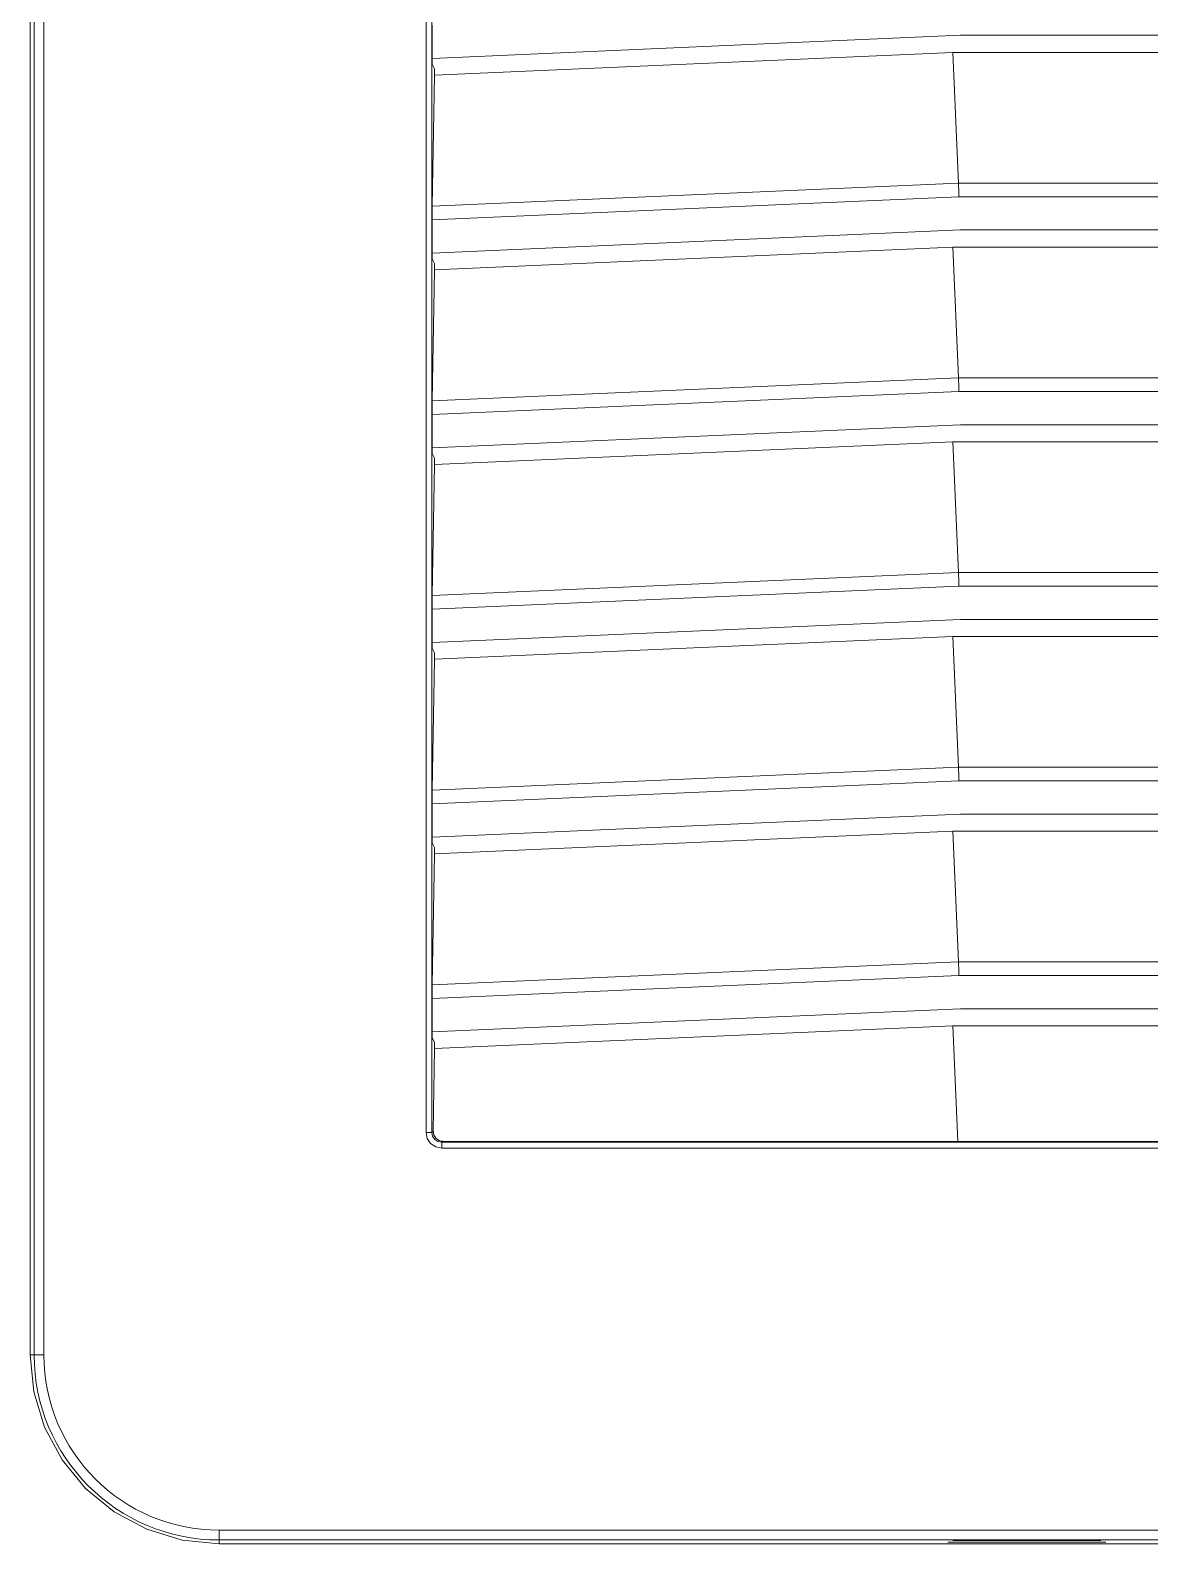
# Model space of a CAD drawing. Header units: millimetres. Extents: x -6000 to 26000, y -6000 to 26000.
# Drawn here: x 110.1 to 118.1, y -4200.36 to -4189.55 of the extents above; entities that cross this region are included whole.
import ezdxf

# ---------------------------------------------------------------- set-up
doc = ezdxf.new("R2010")
doc.units = ezdxf.units.MM
doc.header["$MEASUREMENT"] = 0
doc.layers.add('Чертеж и Рисунок_Ном._пера__7', color=7, linetype='Continuous', lineweight=15)
doc.layers.add('Чертеж и Рисунок_Ном._пера__8', color=7, linetype='Continuous', lineweight=15, true_color=0xa80f02)

msp = doc.modelspace()

# ---------------------------------------------------------------- linework, layer by layer
at = {"layer": 'Чертеж и Рисунок_Ном._пера__7', "color": 7, "linetype": 'Continuous', "lineweight": 15}
for p, q in [((110.1, -4180.793), (110.1, -4199.015)), ((110.127, -4180.793), (110.127, -4199.015)), ((110.197, -4180.793), (110.197, -4199.015)), ((112.928, -4197.425), (112.928, -4182.382)), ((112.97, -4197.425), (112.97, -4182.382)), ((112.972, -4189.513), (112.972, -4189.751)), ((112.972, -4189.751), (116.748, -4189.586)), ((116.748, -4189.586), (120.449, -4189.586)), ((112.972, -4189.793), (112.972, -4189.751)), ((112.972, -4189.794), (112.972, -4189.751)), ((116.693, -4189.709), (112.989, -4189.87)), ((116.734, -4190.642), (116.693, -4189.709)), ((116.693, -4189.709), (120.449, -4189.709)), ((112.989, -4189.826), (112.972, -4189.793)), ((112.972, -4190.806), (112.989, -4189.87)), ((112.989, -4189.826), (112.989, -4189.87)), ((112.972, -4190.806), (116.734, -4190.642)), ((116.734, -4190.642), (124.386, -4190.642)), ((112.972, -4190.904), (116.736, -4190.74)), ((124.384, -4190.74), (116.736, -4190.74)), ((112.972, -4190.904), (112.972, -4191.142)), ((112.972, -4191.142), (116.748, -4190.977)), ((116.748, -4190.977), (120.449, -4190.977)), ((112.972, -4191.184), (112.972, -4191.142)), ((112.972, -4191.185), (112.972, -4191.142)), ((112.989, -4191.217), (112.972, -4191.184)), ((116.693, -4191.1), (112.989, -4191.261)), ((116.734, -4192.033), (116.693, -4191.1)), ((116.693, -4191.1), (120.449, -4191.1)), ((112.972, -4192.197), (112.989, -4191.261)), ((112.989, -4191.217), (112.989, -4191.261)), ((112.972, -4192.197), (116.734, -4192.033)), ((116.734, -4192.033), (124.386, -4192.033)), ((112.972, -4192.295), (116.736, -4192.131)), ((124.384, -4192.131), (116.736, -4192.131)), ((112.972, -4192.295), (112.972, -4192.533)), ((112.972, -4192.533), (116.748, -4192.368)), ((116.748, -4192.368), (120.449, -4192.368)), ((112.972, -4192.575), (112.972, -4192.533)), ((112.972, -4192.576), (112.972, -4192.533)), ((112.989, -4192.608), (112.972, -4192.575)), ((116.693, -4192.491), (112.989, -4192.652)), ((116.734, -4193.424), (116.693, -4192.491)), ((116.693, -4192.491), (120.449, -4192.491)), ((112.972, -4193.588), (112.989, -4192.652)), ((112.989, -4192.608), (112.989, -4192.652)), ((112.972, -4193.588), (116.734, -4193.424)), ((116.734, -4193.424), (124.386, -4193.424)), ((112.972, -4193.686), (116.736, -4193.522)), ((124.384, -4193.522), (116.736, -4193.522)), ((112.972, -4193.686), (112.972, -4193.924)), ((112.972, -4193.924), (116.748, -4193.759)), ((116.748, -4193.759), (120.449, -4193.759)), ((116.693, -4193.882), (112.989, -4194.043)), ((116.734, -4194.815), (116.693, -4193.882)), ((116.693, -4193.882), (120.449, -4193.882)), ((112.972, -4193.966), (112.972, -4193.924)), ((112.972, -4193.967), (112.972, -4193.924)), ((112.989, -4193.999), (112.972, -4193.966)), ((112.989, -4193.999), (112.989, -4194.043)), ((112.972, -4194.979), (112.989, -4194.043)), ((112.972, -4194.979), (116.734, -4194.815)), ((116.734, -4194.815), (124.386, -4194.815)), ((112.972, -4195.077), (116.736, -4194.913)), ((124.384, -4194.913), (116.736, -4194.913)), ((112.972, -4195.077), (112.972, -4195.315)), ((112.972, -4195.315), (116.748, -4195.15)), ((116.748, -4195.15), (120.449, -4195.15)), ((116.693, -4195.273), (112.989, -4195.434)), ((116.734, -4196.206), (116.693, -4195.273)), ((116.693, -4195.273), (120.449, -4195.273)), ((112.972, -4195.357), (112.972, -4195.315)), ((112.972, -4195.358), (112.972, -4195.315)), ((112.989, -4195.39), (112.972, -4195.357)), ((112.989, -4195.39), (112.989, -4195.434)), ((112.972, -4196.37), (112.989, -4195.434)), ((112.972, -4196.37), (116.734, -4196.206)), ((116.734, -4196.206), (119.557, -4196.206)), ((112.972, -4196.468), (116.736, -4196.304)), ((119.506, -4196.304), (116.736, -4196.304)), ((112.972, -4196.468), (112.972, -4196.706)), ((112.972, -4196.706), (116.748, -4196.541)), ((116.748, -4196.541), (119.38, -4196.541)), ((112.972, -4196.748), (112.972, -4196.706)), ((112.972, -4196.749), (112.972, -4196.706)), ((116.693, -4196.664), (112.989, -4196.825)), ((119.295, -4196.664), (116.693, -4196.664)), ((116.729, -4197.491), (116.693, -4196.664)), ((112.989, -4196.781), (112.972, -4196.748)), ((112.989, -4196.781), (112.989, -4196.825)), ((112.978, -4197.417), (112.989, -4196.825)), ((112.97, -4197.425), (112.978, -4197.417)), ((113.047, -4197.488), (113.04, -4197.495)), ((118.992, -4197.495), (113.04, -4197.495)), ((118.992, -4197.537), (113.04, -4197.537)), ((116.729, -4197.491), (113.047, -4197.488)), ((119.055, -4197.491), (116.729, -4197.491)), ((110.127, -4199.015), (110.1, -4199.015)), ((110.197, -4199.015), (110.127, -4199.015)), ((111.449, -4200.267), (118.309, -4200.267)), ((111.449, -4200.267), (111.449, -4200.337)), ((111.449, -4200.337), (111.449, -4200.364)), ((111.449, -4200.337), (118.309, -4200.337)), ((111.449, -4200.364), (129.671, -4200.364)), ((116.693, -4200.341), (117.75, -4200.341)), ((117.75, -4200.352), (116.693, -4200.352))]:
    msp.add_line(p, q, dxfattribs=at)
at = {"layer": 'Чертеж и Рисунок_Ном._пера__7', "color": 7, "linetype": 'Continuous', "lineweight": 15, "flags": 128}
for points in [[(116.734, -4190.642), (116.734, -4190.663), (116.735, -4190.687), (116.735, -4190.713), (116.736, -4190.74)], [(112.972, -4190.806), (112.972, -4190.827), (112.972, -4190.851), (112.972, -4190.877), (112.972, -4190.904)], [(116.734, -4192.033), (116.734, -4192.054), (116.735, -4192.078), (116.735, -4192.104), (116.736, -4192.131)], [(112.972, -4192.197), (112.972, -4192.218), (112.972, -4192.242), (112.972, -4192.268), (112.972, -4192.295)], [(116.734, -4193.424), (116.734, -4193.445), (116.735, -4193.469), (116.735, -4193.495), (116.736, -4193.522)], [(112.972, -4193.588), (112.972, -4193.609), (112.972, -4193.633), (112.972, -4193.659), (112.972, -4193.686)], [(116.734, -4194.815), (116.734, -4194.836), (116.735, -4194.86), (116.735, -4194.886), (116.736, -4194.913)], [(112.972, -4194.979), (112.972, -4195), (112.972, -4195.024), (112.972, -4195.05), (112.972, -4195.077)], [(116.734, -4196.206), (116.734, -4196.227), (116.735, -4196.251), (116.735, -4196.277), (116.736, -4196.304)], [(112.972, -4196.37), (112.972, -4196.391), (112.972, -4196.415), (112.972, -4196.441), (112.972, -4196.468)], [(113.04, -4197.537), (112.997, -4197.528), (112.961, -4197.504), (112.937, -4197.468), (112.928, -4197.425)], [(112.928, -4197.425), (112.944, -4197.425), (112.958, -4197.425), (112.97, -4197.425)], [(113.04, -4197.495), (113.013, -4197.49), (112.99, -4197.475), (112.975, -4197.452), (112.97, -4197.425)], [(112.978, -4197.417), (112.983, -4197.443), (112.998, -4197.467), (113.009, -4197.476), (113.021, -4197.483), (113.034, -4197.487), (113.047, -4197.488)], [(113.04, -4197.537), (113.04, -4197.521), (113.04, -4197.507), (113.04, -4197.495)], [(110.1, -4199.015), (110.126, -4199.278), (110.202, -4199.531), (110.327, -4199.764), (110.495, -4199.969), (110.699, -4200.137), (110.933, -4200.261), (111.186, -4200.338), (111.449, -4200.364)]]:
    msp.add_lwpolyline(points, dxfattribs=at)
at = {"layer": 'Чертеж и Рисунок_Ном._пера__7', "color": 7, "linetype": 'Continuous', "lineweight": 15}
for radius in [1.322, 1.252]:
    msp.add_arc((111.449, -4199.015), radius, 180, 270, dxfattribs=at)
at = {"layer": 'Чертеж и Рисунок_Ном._пера__8', "color": 14, "linetype": 'Continuous', "lineweight": 15, "true_color": 0xa80f02}
for p, q in [((116.693, -4200.352), (116.657, -4200.352)), ((117.786, -4200.352), (117.75, -4200.352))]:
    msp.add_line(p, q, dxfattribs=at)

doc.saveas('drawing.dxf')
